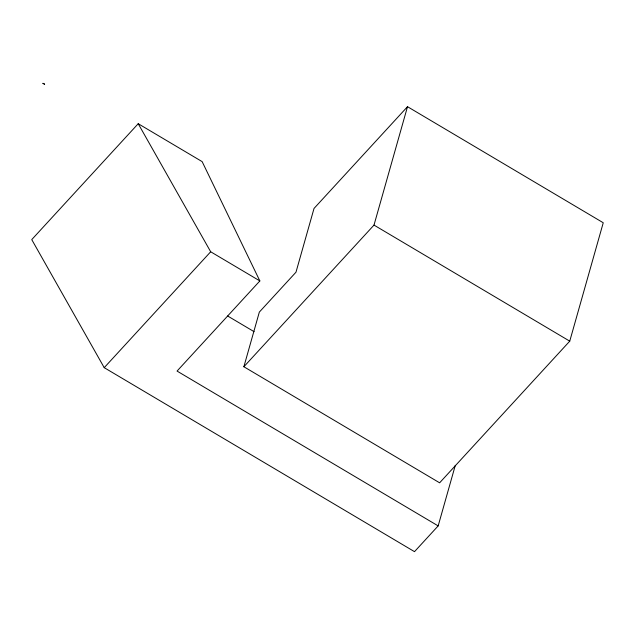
<?xml version="1.0" encoding="UTF-8"?>
<svg xmlns="http://www.w3.org/2000/svg" width="635" height="635" viewBox="0 0 635 635"><rect width="100%" height="100%" fill="white"/><g stroke="black" fill="none" stroke-linecap="round" stroke-linejoin="round"><path stroke-width="0.95" d="M243.872 366.744L259.334 312.095L295.981 272.201L314.023 208.447L407.503 106.688L603.25 222.758L569.746 341.162L439.626 482.814L243.872 366.744L373.999 225.092L407.503 106.688M438.166 525.899L177.054 371.07L259.858 280.932L202.144 161.623L138.216 123.714L31.75 239.609L104.219 367.665L414.504 551.656L438.166 525.899L455.303 465.344M104.219 367.665L210.685 251.77L138.216 123.714M373.999 225.092L569.746 341.162M210.685 251.77L259.858 280.932M227.655 315.992L254.095 331.668M44.609 84.193L42.942 83.344L44.609 84.193"/></g></svg>
